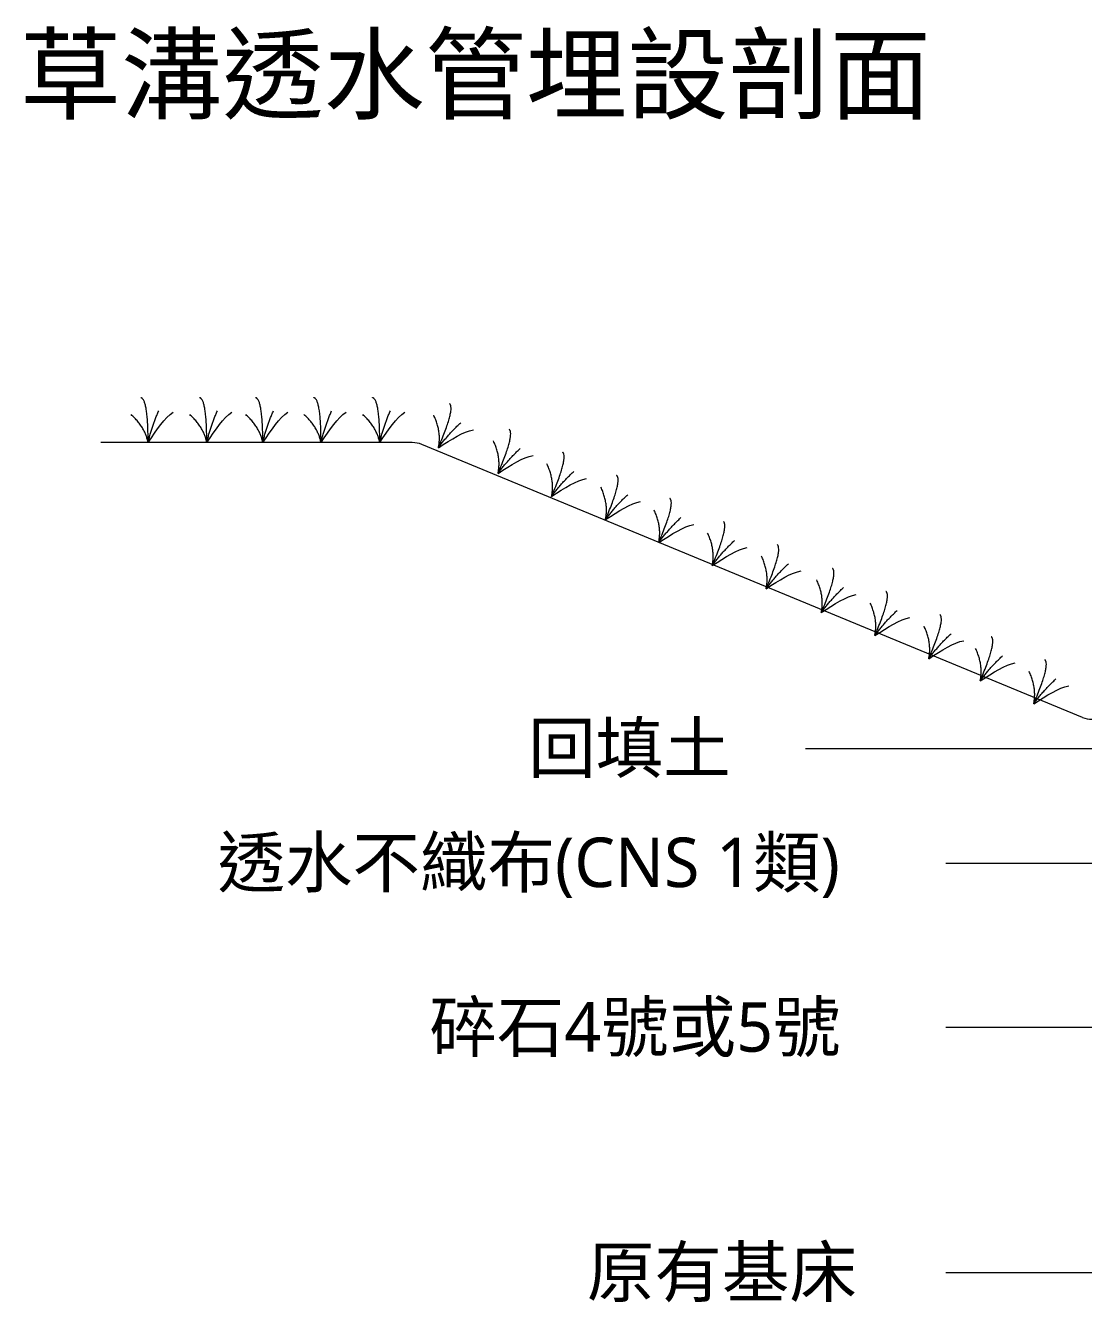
# Model space of a CAD drawing. Header units: millimetres. Extents: x 4229 to 8429, y -1187 to 1783.
# Drawn here: x 5698 to 6126, y 166 to 682 of the extents above; entities that cross this region are included whole.
import ezdxf

# ---------------------------------------------------------------- set-up
doc = ezdxf.new("R2010")
doc.units = ezdxf.units.MM
doc.styles.add('微軟正黑體-20', font='Microsoft JhengHei.ttf', dxfattribs={"height": 20})
doc.styles.add('微軟正黑體-30', font='Microsoft JhengHei.ttf', dxfattribs={"height": 30})

msp = doc.modelspace()

# ---------------------------------------------------------------- linework, layer by layer
at = {"lineweight": 5}
for p, q in [((5854.38, 513.7), (5728.44, 513.7)), ((6125.24, 402.66), (5858.2, 512.94)), ((6162.11, 389.98), (6013.27, 389.98)), ((6129.34, 343.71), (6069.97, 343.71)), ((6222.36, 277.45), (6069.97, 277.45)), ((6267.78, 178.32), (6069.97, 178.32))]:
    msp.add_line(p, q, dxfattribs=at)
for centre, start, end in [((5854.38, 503.7), 67.5605, 90), ((6129.06, 411.9), 247.5605, 270)]:
    msp.add_arc(centre, 10, start, end, dxfattribs=at)
for points, degree in [([(5747.59, 513.7), (5747.59, 531.15), (5744.67, 531.86)], 2), ([(5771.31, 513.7), (5771.31, 531.15), (5768.4, 531.86)], 2), ([(5793.95, 513.7), (5793.95, 531.15), (5791.03, 531.86)], 2), ([(5817.49, 513.7), (5817.49, 531.15), (5814.58, 531.86)], 2), ([(5841.22, 513.7), (5841.22, 531.15), (5838.3, 531.86)], 2), ([(5747.59, 513.7), (5749.13, 520.39), (5751.87, 526.51)], 2), ([(5771.31, 513.7), (5772.86, 520.39), (5775.6, 526.51)], 2), ([(5793.95, 513.7), (5795.5, 520.39), (5798.24, 526.51)], 2), ([(5817.49, 513.7), (5819.04, 520.39), (5821.78, 526.51)], 2), ([(5841.22, 513.7), (5842.77, 520.39), (5845.5, 526.51)], 2), ([(5864.93, 511.63), (5871.83, 527.66), (5869.43, 529.47)], 2), ([(5747.59, 513.7), (5746.34, 520.03), (5740.68, 525.03)], 2), ([(5747.59, 513.7), (5751.1, 518.96), (5754.37, 523.72), (5757.7, 525.98)], 3), ([(5771.31, 513.7), (5770.06, 520.03), (5764.41, 525.03)], 2), ([(5771.31, 513.7), (5774.82, 518.96), (5778.1, 523.72), (5781.43, 525.98)], 3), ([(5793.95, 513.7), (5792.7, 520.03), (5787.05, 525.03)], 2), ([(5793.95, 513.7), (5797.46, 518.96), (5800.73, 523.72), (5804.07, 525.98)], 3), ([(5817.49, 513.7), (5816.24, 520.03), (5810.59, 525.03)], 2), ([(5817.49, 513.7), (5821, 518.96), (5824.28, 523.72), (5827.61, 525.98)], 3), ([(5841.22, 513.7), (5839.97, 520.03), (5834.32, 525.03)], 2), ([(5841.22, 513.7), (5844.73, 518.96), (5848, 523.72), (5851.34, 525.98)], 3), ([(5864.93, 511.63), (5866.29, 517.94), (5863.07, 524.76)], 2), ([(5864.93, 511.63), (5869, 517.16), (5873.93, 521.7)], 2), ([(5864.93, 511.63), (5870.24, 515.07), (5875.12, 518.15), (5879.08, 518.91)], 3), ([(5889.03, 501.26), (5895.93, 517.29), (5893.53, 519.1)], 2), ([(5889.03, 501.26), (5890.39, 507.57), (5887.17, 514.39)], 2), ([(5889.03, 501.26), (5893.1, 506.79), (5898.03, 511.34)], 2), ([(5889.03, 501.26), (5894.34, 504.71), (5899.23, 507.78), (5903.18, 508.54)], 3), ([(5910.66, 491.96), (5917.56, 507.99), (5915.16, 509.8)], 2), ([(5910.66, 491.96), (5912.02, 498.27), (5908.8, 505.09)], 2), ([(5910.66, 491.96), (5914.73, 497.49), (5919.66, 502.04)], 2), ([(5910.66, 491.96), (5915.97, 495.4), (5920.85, 498.48), (5924.81, 499.24)], 3), ([(5932.46, 482.58), (5933.81, 488.89), (5930.59, 495.72)], 2), ([(5932.46, 482.58), (5939.35, 498.62), (5936.96, 500.42)], 2), ([(5932.46, 482.58), (5936.52, 488.12), (5941.46, 492.66)], 2), ([(5953.97, 473.33), (5960.87, 489.36), (5958.47, 491.17)], 2), ([(5932.46, 482.58), (5937.76, 486.03), (5942.65, 489.11), (5946.6, 489.87)], 3), ([(5953.97, 473.33), (5955.33, 479.64), (5952.11, 486.46)], 2), ([(5953.97, 473.33), (5958.04, 478.86), (5962.97, 483.41)], 2), ([(5953.97, 473.33), (5959.28, 476.78), (5964.16, 479.85), (5968.12, 480.61)], 3), ([(5975.6, 464.03), (5982.49, 480.06), (5980.1, 481.87)], 2), ([(5975.6, 464.03), (5976.95, 470.34), (5973.73, 477.16)], 2), ([(5975.6, 464.03), (5979.66, 469.56), (5984.6, 474.11)], 2), ([(5975.6, 464.03), (5980.9, 467.47), (5985.79, 470.55), (5989.74, 471.31)], 3), ([(5997.39, 454.65), (6004.29, 470.69), (6001.89, 472.49)], 2), ([(5997.39, 454.65), (5998.75, 460.96), (5995.53, 467.79)], 2), ([(5997.39, 454.65), (6001.46, 460.19), (6006.39, 464.73)], 2), ([(5997.39, 454.65), (6002.7, 458.1), (6007.59, 461.18), (6011.54, 461.94)], 3), ([(6019.7, 445.06), (6026.59, 461.09), (6024.19, 462.9)], 2), ([(6019.7, 445.06), (6021.05, 451.37), (6017.83, 458.19)], 2), ([(6019.7, 445.06), (6023.76, 450.6), (6028.69, 455.14)], 2), ([(6019.7, 445.06), (6025, 448.51), (6029.89, 451.59), (6033.84, 452.34)], 3), ([(6041.32, 435.76), (6042.68, 442.07), (6039.46, 448.89)], 2), ([(6041.32, 435.76), (6048.22, 451.79), (6045.82, 453.6)], 2), ([(6041.32, 435.76), (6045.39, 441.29), (6050.32, 445.84)], 2), ([(6063.12, 426.39), (6070.01, 442.42), (6067.62, 444.22)], 2), ([(6041.32, 435.76), (6046.63, 439.21), (6051.51, 442.28), (6055.47, 443.04)], 3), ([(6063.12, 426.39), (6064.47, 432.7), (6061.25, 439.52)], 2), ([(6063.12, 426.39), (6067.18, 431.92), (6072.12, 436.46)], 2), ([(6063.12, 426.39), (6068.42, 429.83), (6073.31, 432.91), (6077.26, 433.67)], 3), ([(6083.91, 417.44), (6090.81, 433.47), (6088.41, 435.28)], 2), ([(6083.91, 417.44), (6085.27, 423.75), (6082.05, 430.57)], 2), ([(6083.91, 417.44), (6087.98, 422.98), (6092.91, 427.52)], 2), ([(6083.91, 417.44), (6089.22, 420.89), (6094.1, 423.96), (6098.06, 424.72)], 3), ([(6105.54, 408.14), (6112.43, 424.17), (6110.04, 425.98)], 2), ([(6105.54, 408.14), (6106.89, 414.45), (6103.67, 421.27)], 2), ([(6105.54, 408.14), (6109.6, 413.67), (6114.54, 418.22)], 2), ([(6105.54, 408.14), (6110.84, 411.59), (6115.73, 414.66), (6119.68, 415.42)], 3)]:
    msp.add_open_spline(points, degree=degree, dxfattribs=at)

# ---------------------------------------------------------------- texts
for s, height, style, p in [('草溝透水管埋設剖面', 30, '微軟正黑體-30', (5695.75, 647.5, 326.37)), ('回填土', 20, '微軟正黑體-20', (5901.24, 380.4)), ('透水不織布(CNS 1類)', 20, '微軟正黑體-20', (5775.64, 334.13)), ('碎石4號或5號', 20, '微軟正黑體-20', (5861.27, 267.61)), ('原有基床', 20, '微軟正黑體-20', (5924.96, 168.62))]:
    msp.add_text(s, height=height, dxfattribs=dict(at, style=style)).set_placement(p)

doc.saveas('drawing.dxf')
